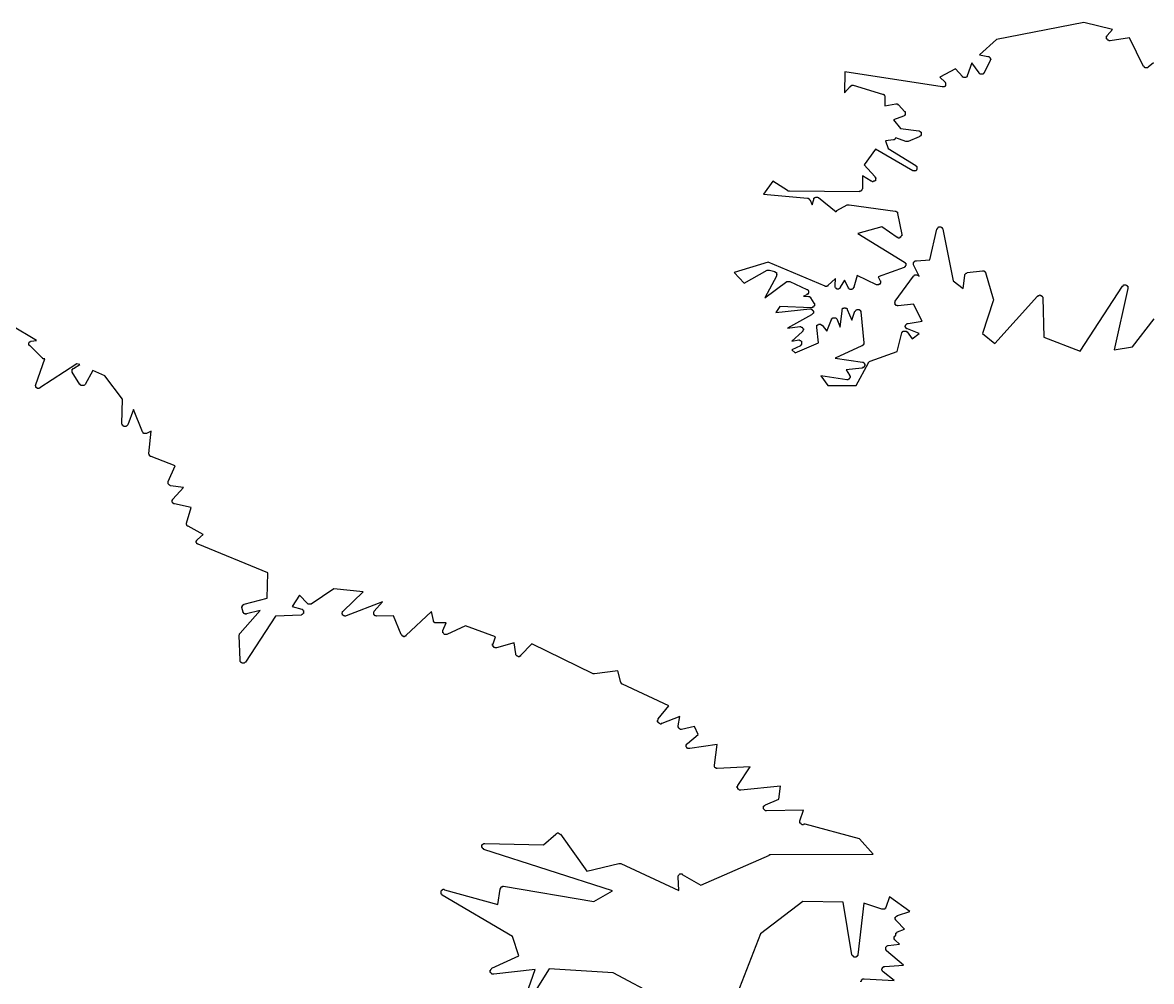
# Model space of a CAD drawing. Header units: metres. Extents: x 12 to 388, y 12 to 220.
# Drawn here: x 162.3 to 181.58, y 35.01 to 51.38 of the extents above; entities that cross this region are included whole.
import ezdxf

# ---------------------------------------------------------------- set-up
doc = ezdxf.new("R2010")
doc.units = ezdxf.units.M

msp = doc.modelspace()

# ---------------------------------------------------------------- linework, layer by layer
for points in [[(181.62, 50.69), (181.53, 50.62), (181.52, 50.61), (181.51, 50.61), (181.5, 50.61), (181.49, 50.61), (181.48, 50.61), (181.47, 50.61), (181.47, 50.62), (181.46, 50.62), (181.46, 50.63), (181.45, 50.63), (181.21, 51.12), (180.88, 51.07), (180.87, 51.07), (180.86, 51.07), (180.85, 51.08), (180.84, 51.08), (180.83, 51.09), (180.83, 51.1), (180.82, 51.1), (180.82, 51.11), (180.82, 51.12), (180.82, 51.13), (180.82, 51.14), (180.82, 51.15), (180.83, 51.15), (180.83, 51.16), (180.92, 51.26), (180.43, 51.38), (178.94, 51.09), (178.65, 50.83), (178.79, 50.8), (178.8, 50.8), (178.81, 50.8), (178.82, 50.79), (178.83, 50.78), (178.83, 50.77), (178.83, 50.76), (178.84, 50.76), (178.84, 50.75), (178.83, 50.74), (178.83, 50.73), (178.73, 50.52), (178.72, 50.52), (178.72, 50.51), (178.71, 50.51), (178.71, 50.5), (178.7, 50.5), (178.69, 50.5), (178.68, 50.5), (178.67, 50.5), (178.66, 50.5), (178.65, 50.51), (178.64, 50.51), (178.64, 50.52), (178.52, 50.69), (178.44, 50.47), (178.44, 50.46), (178.43, 50.46), (178.43, 50.45), (178.42, 50.45), (178.41, 50.44), (178.4, 50.44), (178.39, 50.44), (178.38, 50.44), (178.37, 50.45), (178.36, 50.45), (178.36, 50.46), (178.24, 50.59), (177.97, 50.45), (178.06, 50.36), (178.06, 50.35), (178.07, 50.35), (178.07, 50.34), (178.07, 50.33), (178.07, 50.32), (178.07, 50.31), (178.07, 50.3), (178.06, 50.3), (178.06, 50.29), (178.05, 50.29), (178.05, 50.28), (178.04, 50.28), (178.03, 50.28), (178.02, 50.28), (178.01, 50.28), (176.35, 50.54), (176.34, 50.18), (176.44, 50.29), (176.45, 50.29), (176.45, 50.3), (176.46, 50.3), (176.46, 50.31), (176.47, 50.31), (176.48, 50.31), (176.49, 50.31), (176.99, 50.16), (177, 50.16), (177.01, 50.15), (177.02, 50.15), (177.02, 50.14), (177.03, 50.13), (177.03, 50.12), (177.03, 50.11), (177.03, 49.96), (177.22, 49.99), (177.23, 49.99), (177.24, 49.99), (177.25, 49.99), (177.25, 49.98), (177.26, 49.98), (177.27, 49.97), (177.37, 49.86), (177.38, 49.86), (177.38, 49.85), (177.38, 49.84), (177.38, 49.83), (177.38, 49.82), (177.38, 49.81), (177.38, 49.8), (177.37, 49.8), (177.37, 49.79), (177.36, 49.79), (177.35, 49.78), (177.18, 49.72), (177.3, 49.57), (177.61, 49.53), (177.62, 49.53), (177.63, 49.52), (177.64, 49.52), (177.64, 49.51), (177.65, 49.51), (177.65, 49.5), (177.65, 49.49), (177.65, 49.48), (177.65, 49.47), (177.65, 49.46), (177.65, 49.45), (177.64, 49.45), (177.64, 49.44), (177.63, 49.44), (177.62, 49.43), (177.43, 49.35), (177.42, 49.35), (177.41, 49.35), (177.4, 49.35), (177.39, 49.35), (177.22, 49.41), (177.21, 49.4), (177.21, 49.39), (177.2, 49.39), (177.19, 49.38), (177.18, 49.38), (177.04, 49.36), (177.09, 49.23), (177.56, 48.94), (177.56, 48.93), (177.57, 48.93), (177.57, 48.92), (177.58, 48.92), (177.58, 48.91), (177.58, 48.9), (177.58, 48.89), (177.58, 48.88), (177.58, 48.87), (177.57, 48.87), (177.57, 48.86), (177.56, 48.85), (177.55, 48.85), (177.54, 48.85), (177.53, 48.84), (177.53, 48.85), (177.52, 48.85), (177.51, 48.85), (176.87, 49.22), (176.68, 48.95), (176.86, 48.75), (176.86, 48.74), (176.87, 48.74), (176.87, 48.73), (176.87, 48.72), (176.88, 48.72), (176.88, 48.71), (176.87, 48.71), (176.87, 48.7), (176.87, 48.69), (176.87, 48.68), (176.86, 48.68), (176.86, 48.67), (176.85, 48.67), (176.84, 48.67), (176.83, 48.66), (176.82, 48.66), (176.81, 48.67), (176.8, 48.67), (176.65, 48.76), (176.65, 48.54), (176.64, 48.53), (176.64, 48.52), (176.63, 48.51), (176.62, 48.5), (176.61, 48.5), (176.6, 48.5), (176.6, 48.49), (175.4, 48.5), (175.39, 48.5), (175.38, 48.5), (175.37, 48.51), (175.12, 48.67), (174.96, 48.45), (175.71, 48.38), (175.72, 48.38), (175.73, 48.38), (175.73, 48.37), (175.74, 48.37), (175.74, 48.36), (175.75, 48.36), (175.79, 48.27), (175.82, 48.36), (175.82, 48.37), (175.82, 48.38), (175.83, 48.38), (175.83, 48.39), (175.84, 48.39), (175.85, 48.4), (175.86, 48.4), (175.87, 48.4), (175.88, 48.4), (175.89, 48.39), (175.9, 48.39), (176.2, 48.15), (176.2, 48.16), (176.21, 48.16), (176.21, 48.17), (176.39, 48.27), (176.4, 48.27), (176.41, 48.27), (176.42, 48.27), (177.21, 48.16), (177.22, 48.16), (177.23, 48.15), (177.24, 48.15), (177.24, 48.14), (177.25, 48.14), (177.25, 48.13), (177.25, 48.12), (177.32, 47.76), (177.32, 47.76), (177.32, 47.75), (177.32, 47.74), (177.31, 47.74), (177.31, 47.73), (177.3, 47.72), (177.3, 47.71), (177.29, 47.71), (177.28, 47.71), (177.28, 47.7), (177.27, 47.7), (177.26, 47.7), (177.26, 47.71), (177.25, 47.71), (177.24, 47.71), (176.98, 47.89), (176.57, 47.78), (177.37, 47.29), (177.37, 47.28), (177.38, 47.28), (177.38, 47.27), (177.39, 47.27), (177.39, 47.26), (177.39, 47.25), (177.39, 47.24), (177.39, 47.23), (177.38, 47.22), (177.38, 47.21), (177.37, 47.21), (177.37, 47.2), (177.36, 47.2), (176.92, 47.04), (176.95, 46.97), (176.96, 46.97), (176.96, 46.96), (176.96, 46.95), (176.96, 46.94), (176.96, 46.93), (176.95, 46.93), (176.95, 46.92), (176.95, 46.91), (176.94, 46.91), (176.93, 46.91), (176.93, 46.9), (176.92, 46.9), (176.91, 46.9), (176.9, 46.9), (176.89, 46.9), (176.56, 47.06), (176.5, 46.86), (176.5, 46.85), (176.49, 46.85), (176.49, 46.84), (176.48, 46.83), (176.47, 46.83), (176.46, 46.82), (176.45, 46.82), (176.44, 46.82), (176.43, 46.83), (176.42, 46.83), (176.42, 46.84), (176.41, 46.84), (176.41, 46.85), (176.34, 46.98), (176.27, 46.86), (176.27, 46.85), (176.26, 46.85), (176.26, 46.84), (176.25, 46.84), (176.24, 46.83), (176.23, 46.83), (176.22, 46.83), (176.21, 46.83), (176.21, 46.84), (176.2, 46.84), (176.19, 46.85), (176.18, 46.86), (176.18, 46.87), (176.18, 46.88), (176.18, 46.89), (176.19, 47.01), (176.06, 46.89), (176.06, 46.88), (176.05, 46.88), (176.04, 46.88), (176.04, 46.87), (176.03, 46.87), (176.02, 46.87), (176.01, 46.87), (176.01, 46.88), (175.04, 47.29), (174.46, 47.11), (174.63, 46.93), (175.02, 47.15), (175.03, 47.15), (175.04, 47.15), (175.05, 47.15), (175.06, 47.15), (175.15, 47.13), (175.15, 47.12), (175.16, 47.12), (175.17, 47.12), (175.17, 47.11), (175.18, 47.11), (175.18, 47.1), (175.18, 47.09), (175.18, 47.08), (175.19, 47.08), (175.18, 47.07), (175.18, 47.06), (175.18, 47.05), (174.98, 46.68), (175.36, 46.96), (175.37, 46.96), (175.38, 46.96), (175.39, 46.96), (175.4, 46.96), (175.41, 46.96), (175.7, 46.82), (175.71, 46.82), (175.72, 46.81), (175.72, 46.8), (175.73, 46.8), (175.73, 46.79), (175.73, 46.78), (175.73, 46.77), (175.73, 46.76), (175.72, 46.76), (175.72, 46.75), (175.72, 46.74), (175.71, 46.74), (175.7, 46.74), (175.7, 46.73), (175.64, 46.71), (175.73, 46.7), (175.74, 46.7), (175.75, 46.7), (175.75, 46.69), (175.76, 46.69), (175.76, 46.68), (175.82, 46.59), (175.83, 46.58), (175.83, 46.57), (175.83, 46.56), (175.83, 46.55), (175.83, 46.54), (175.82, 46.54), (175.82, 46.53), (175.81, 46.53), (175.81, 46.52), (175.8, 46.52), (175.79, 46.52), (175.79, 46.51), (175.78, 46.51), (175.24, 46.53), (175.17, 46.43), (175.75, 46.49), (175.76, 46.49), (175.77, 46.49), (175.78, 46.48), (175.79, 46.48), (175.79, 46.47), (175.8, 46.47), (175.8, 46.46), (175.81, 46.45), (175.81, 46.44), (175.81, 46.43), (175.81, 46.42), (175.8, 46.41), (175.79, 46.4), (175.78, 46.39), (175.37, 46.16), (175.58, 46.19), (175.59, 46.19), (175.6, 46.18), (175.61, 46.18), (175.62, 46.18), (175.62, 46.17), (175.63, 46.16), (175.63, 46.15), (175.64, 46.15), (175.64, 46.14), (175.64, 46.13), (175.63, 46.12), (175.63, 46.11), (175.62, 46.1), (175.44, 45.94), (175.56, 45.96), (175.57, 45.96), (175.58, 45.95), (175.59, 45.95), (175.6, 45.94), (175.61, 45.94), (175.61, 45.93), (175.61, 45.92), (175.61, 45.91), (175.61, 45.9), (175.61, 45.89), (175.61, 45.88), (175.6, 45.88), (175.6, 45.87), (175.59, 45.87), (175.59, 45.86), (175.44, 45.79), (175.5, 45.74), (175.9, 45.91), (175.87, 46.17), (175.87, 46.18), (175.87, 46.19), (175.87, 46.2), (175.87, 46.21), (175.88, 46.21), (175.88, 46.22), (175.89, 46.22), (175.9, 46.23), (175.91, 46.23), (175.92, 46.23), (175.93, 46.23), (175.94, 46.23), (175.94, 46.22), (175.95, 46.22), (175.95, 46.21), (175.96, 46.21), (176.04, 46.11), (176.12, 46.31), (176.12, 46.32), (176.13, 46.32), (176.13, 46.33), (176.14, 46.33), (176.14, 46.34), (176.15, 46.34), (176.16, 46.34), (176.17, 46.34), (176.18, 46.34), (176.19, 46.34), (176.2, 46.33), (176.21, 46.32), (176.27, 46.18), (176.3, 46.46), (176.3, 46.47), (176.3, 46.48), (176.31, 46.49), (176.31, 46.5), (176.32, 46.5), (176.33, 46.5), (176.33, 46.51), (176.34, 46.51), (176.35, 46.51), (176.36, 46.51), (176.36, 46.5), (176.37, 46.5), (176.38, 46.5), (176.38, 46.49), (176.39, 46.49), (176.39, 46.48), (176.47, 46.3), (176.52, 46.45), (176.53, 46.45), (176.53, 46.46), (176.54, 46.47), (176.55, 46.48), (176.56, 46.48), (176.57, 46.48), (176.58, 46.48), (176.59, 46.48), (176.6, 46.48), (176.6, 46.47), (176.61, 46.47), (176.61, 46.46), (176.62, 46.46), (176.62, 46.45), (176.62, 46.44), (176.67, 45.91), (176.67, 45.9), (176.67, 45.89), (176.67, 45.88), (176.66, 45.88), (176.66, 45.87), (176.65, 45.87), (176.65, 45.86), (176.64, 45.86), (176.18, 45.65), (176.65, 45.58), (176.66, 45.58), (176.67, 45.57), (176.68, 45.57), (176.68, 45.56), (176.68, 45.55), (176.69, 45.55), (176.69, 45.54), (176.69, 45.53), (176.69, 45.52), (176.68, 45.51), (176.68, 45.5), (176.67, 45.5), (176.67, 45.49), (176.66, 45.49), (176.65, 45.49), (176.65, 45.48), (176.64, 45.48), (176.37, 45.45), (176.43, 45.36), (176.43, 45.35), (176.44, 45.35), (176.44, 45.34), (176.44, 45.33), (176.44, 45.32), (176.43, 45.31), (176.43, 45.3), (176.42, 45.3), (176.42, 45.29), (176.41, 45.29), (176.4, 45.28), (176.39, 45.28), (176.38, 45.28), (175.94, 45.35), (176.06, 45.18), (176.54, 45.18), (176.75, 45.57), (176.75, 45.58), (176.76, 45.58), (176.77, 45.59), (176.78, 45.6), (177.24, 45.76), (177.32, 46.08), (177.32, 46.09), (177.33, 46.09), (177.33, 46.1), (177.34, 46.1), (177.34, 46.11), (177.35, 46.11), (177.36, 46.11), (177.37, 46.11), (177.38, 46.11), (177.39, 46.11), (177.4, 46.11), (177.4, 46.1), (177.41, 46.1), (177.5, 45.98), (177.62, 46.07), (177.42, 46.15), (177.41, 46.15), (177.4, 46.15), (177.4, 46.16), (177.39, 46.16), (177.39, 46.17), (177.39, 46.18), (177.38, 46.18), (177.38, 46.19), (177.38, 46.2), (177.39, 46.21), (177.39, 46.22), (177.4, 46.23), (177.41, 46.24), (177.42, 46.24), (177.43, 46.24), (177.67, 46.28), (177.52, 46.57), (177.26, 46.54), (177.25, 46.54), (177.24, 46.54), (177.24, 46.55), (177.23, 46.55), (177.22, 46.55), (177.22, 46.56), (177.21, 46.56), (177.21, 46.57), (177.21, 46.58), (177.2, 46.59), (177.2, 46.6), (177.21, 46.6), (177.21, 46.61), (177.21, 46.62), (177.52, 47.05), (177.53, 47.06), (177.54, 47.06), (177.54, 47.07), (177.55, 47.07), (177.56, 47.07), (177.57, 47.07), (177.58, 47.07), (177.62, 47.05), (177.52, 47.24), (177.52, 47.25), (177.52, 47.26), (177.52, 47.27), (177.52, 47.28), (177.53, 47.29), (177.53, 47.3), (177.54, 47.3), (177.55, 47.31), (177.56, 47.31), (177.57, 47.31), (177.8, 47.33), (177.92, 47.85), (177.93, 47.86), (177.93, 47.87), (177.94, 47.88), (177.95, 47.88), (177.95, 47.89), (177.96, 47.89), (177.97, 47.89), (177.98, 47.89), (177.99, 47.89), (178, 47.88), (178.01, 47.88), (178.01, 47.87), (178.02, 47.86), (178.02, 47.85), (178.2, 46.97), (178.37, 46.84), (178.4, 47.06), (178.4, 47.07), (178.4, 47.08), (178.41, 47.09), (178.42, 47.1), (178.43, 47.1), (178.44, 47.11), (178.7, 47.14), (178.71, 47.14), (178.72, 47.14), (178.73, 47.14), (178.73, 47.13), (178.74, 47.13), (178.75, 47.12), (178.75, 47.11), (178.88, 46.66), (178.89, 46.65), (178.89, 46.64), (178.88, 46.63), (178.7, 46.07), (178.91, 45.9), (179.64, 46.71), (179.65, 46.71), (179.65, 46.72), (179.66, 46.72), (179.67, 46.72), (179.68, 46.73), (179.69, 46.72), (179.7, 46.72), (179.71, 46.72), (179.71, 46.71), (179.72, 46.71), (179.72, 46.7), (179.73, 46.69), (179.73, 46.68), (179.75, 46.01), (180.37, 45.77), (181.09, 46.88), (181.1, 46.88), (181.1, 46.89), (181.11, 46.89), (181.11, 46.9), (181.12, 46.9), (181.13, 46.9), (181.14, 46.9), (181.15, 46.9), (181.16, 46.89), (181.17, 46.89), (181.17, 46.88), (181.18, 46.88), (181.18, 46.87), (181.18, 46.86), (181.18, 46.85), (181.18, 46.84), (180.95, 45.79), (181.26, 45.84), (181.63, 46.32)], [(170.91, 34.79), (171.06, 35.21), (170.35, 35.13), (170.34, 35.13), (170.33, 35.13), (170.32, 35.13), (170.32, 35.14), (170.31, 35.14), (170.3, 35.15), (170.3, 35.16), (170.29, 35.16), (170.29, 35.17), (170.29, 35.18), (170.29, 35.19), (170.29, 35.2), (170.3, 35.2), (170.3, 35.21), (170.31, 35.22), (170.32, 35.23), (170.78, 35.44), (170.67, 35.77), (169.47, 36.48), (169.47, 36.49), (169.46, 36.49), (169.46, 36.5), (169.45, 36.5), (169.45, 36.51), (169.45, 36.52), (169.45, 36.53), (169.45, 36.54), (169.45, 36.55), (169.46, 36.56), (169.47, 36.57), (169.48, 36.57), (169.48, 36.58), (169.49, 36.58), (169.5, 36.58), (169.51, 36.57), (170.42, 36.32), (170.46, 36.58), (170.46, 36.59), (170.47, 36.59), (170.47, 36.6), (170.47, 36.61), (170.48, 36.61), (170.48, 36.62), (170.49, 36.62), (170.5, 36.62), (170.5, 36.63), (170.51, 36.63), (170.52, 36.63), (172.06, 36.37), (172.38, 36.55), (170.18, 37.26), (170.18, 37.27), (170.17, 37.27), (170.16, 37.28), (170.16, 37.29), (170.15, 37.29), (170.15, 37.3), (170.15, 37.31), (170.15, 37.32), (170.15, 37.33), (170.15, 37.34), (170.16, 37.34), (170.16, 37.35), (170.17, 37.35), (170.18, 37.36), (170.19, 37.36), (170.2, 37.36), (171.2, 37.34), (171.41, 37.52), (171.42, 37.53), (171.43, 37.53), (171.44, 37.54), (171.45, 37.54), (171.46, 37.53), (171.47, 37.53), (171.48, 37.52), (171.49, 37.52), (171.94, 36.89), (172.49, 37.02), (172.5, 37.02), (172.51, 37.02), (172.52, 37.02), (173.51, 36.56), (173.5, 36.79), (173.5, 36.8), (173.5, 36.81), (173.51, 36.82), (173.52, 36.83), (173.53, 36.84), (173.54, 36.84), (173.55, 36.84), (173.56, 36.84), (173.57, 36.84), (173.57, 36.83), (173.89, 36.65), (175.06, 37.16), (175.06, 37.17), (175.07, 37.17), (175.08, 37.17), (176.83, 37.18), (176.6, 37.44), (175.67, 37.69), (175.66, 37.69), (175.65, 37.69), (175.64, 37.68), (175.63, 37.68), (175.62, 37.68), (175.61, 37.69), (175.6, 37.69), (175.6, 37.7), (175.59, 37.7), (175.59, 37.71), (175.58, 37.71), (175.58, 37.72), (175.58, 37.73), (175.58, 37.74), (175.58, 37.75), (175.64, 37.93), (175.01, 37.92), (175, 37.92), (174.99, 37.92), (174.98, 37.93), (174.97, 37.94), (174.96, 37.95), (174.96, 37.96), (174.96, 37.97), (174.96, 37.98), (174.96, 37.99), (174.96, 38), (174.97, 38), (174.97, 38.01), (174.98, 38.01), (174.99, 38.02), (175.22, 38.12), (175.25, 38.34), (174.57, 38.27), (174.56, 38.27), (174.55, 38.27), (174.54, 38.28), (174.53, 38.28), (174.53, 38.29), (174.52, 38.29), (174.52, 38.3), (174.52, 38.31), (174.51, 38.31), (174.51, 38.32), (174.51, 38.33), (174.51, 38.34), (174.52, 38.34), (174.52, 38.35), (174.73, 38.67), (174.17, 38.64), (174.16, 38.64), (174.15, 38.64), (174.15, 38.65), (174.14, 38.65), (174.13, 38.66), (174.12, 38.67), (174.12, 38.68), (174.12, 38.69), (174.12, 38.7), (174.17, 39.05), (173.7, 38.98), (173.69, 38.98), (173.68, 38.98), (173.67, 38.98), (173.66, 38.98), (173.66, 38.99), (173.65, 38.99), (173.65, 39), (173.64, 39.01), (173.64, 39.02), (173.64, 39.03), (173.64, 39.04), (173.64, 39.05), (173.65, 39.05), (173.65, 39.06), (173.66, 39.07), (173.84, 39.22), (173.78, 39.36), (173.56, 39.31), (173.55, 39.31), (173.54, 39.31), (173.53, 39.32), (173.52, 39.32), (173.51, 39.33), (173.51, 39.34), (173.5, 39.34), (173.5, 39.35), (173.5, 39.36), (173.5, 39.37), (173.53, 39.53), (173.22, 39.41), (173.21, 39.41), (173.21, 39.4), (173.2, 39.4), (173.19, 39.41), (173.18, 39.41), (173.17, 39.42), (173.16, 39.42), (173.16, 39.43), (173.16, 39.44), (173.15, 39.44), (173.15, 39.45), (173.15, 39.46), (173.16, 39.47), (173.16, 39.48), (173.16, 39.49), (173.34, 39.71), (172.55, 40.08), (172.54, 40.08), (172.54, 40.09), (172.53, 40.09), (172.53, 40.1), (172.53, 40.11), (172.52, 40.11), (172.47, 40.31), (172.07, 40.26), (172.06, 40.26), (172.05, 40.26), (171, 40.77), (170.81, 40.57), (170.81, 40.56), (170.8, 40.56), (170.79, 40.56), (170.79, 40.55), (170.78, 40.55), (170.77, 40.55), (170.76, 40.56), (170.75, 40.56), (170.74, 40.57), (170.73, 40.58), (170.73, 40.59), (170.73, 40.6), (170.7, 40.79), (170.4, 40.7), (170.39, 40.7), (170.38, 40.7), (170.37, 40.7), (170.37, 40.71), (170.36, 40.71), (170.35, 40.71), (170.35, 40.72), (170.34, 40.72), (170.34, 40.73), (170.34, 40.74), (170.33, 40.74), (170.33, 40.75), (170.33, 40.76), (170.33, 40.77), (170.34, 40.77), (170.38, 40.89), (169.87, 41.08), (169.55, 40.93), (169.54, 40.93), (169.53, 40.93), (169.52, 40.93), (169.51, 40.93), (169.5, 40.94), (169.49, 40.95), (169.49, 40.96), (169.48, 40.96), (169.48, 40.97), (169.48, 40.98), (169.48, 40.99), (169.48, 41), (169.54, 41.13), (169.37, 41.13), (169.36, 41.13), (169.35, 41.13), (169.34, 41.13), (169.34, 41.14), (169.33, 41.14), (169.33, 41.15), (169.32, 41.15), (169.32, 41.16), (169.32, 41.17), (169.29, 41.32), (168.85, 40.91), (168.85, 40.9), (168.84, 40.9), (168.83, 40.9), (168.82, 40.89), (168.81, 40.89), (168.81, 40.9), (168.8, 40.9), (168.79, 40.9), (168.79, 40.91), (168.78, 40.91), (168.78, 40.92), (168.77, 40.93), (168.64, 41.25), (168.35, 41.24), (168.34, 41.24), (168.34, 41.25), (168.33, 41.25), (168.32, 41.25), (168.32, 41.26), (168.31, 41.26), (168.31, 41.27), (168.3, 41.27), (168.3, 41.28), (168.3, 41.29), (168.3, 41.3), (168.3, 41.31), (168.31, 41.32), (168.31, 41.33), (168.45, 41.49), (167.83, 41.25), (167.82, 41.24), (167.81, 41.24), (167.8, 41.24), (167.8, 41.25), (167.79, 41.25), (167.78, 41.26), (167.77, 41.26), (167.77, 41.27), (167.77, 41.28), (167.76, 41.28), (167.76, 41.29), (167.76, 41.3), (167.77, 41.31), (167.77, 41.32), (167.78, 41.33), (168.12, 41.66), (167.62, 41.71), (167.23, 41.45), (167.22, 41.45), (167.21, 41.45), (167.2, 41.45), (167.19, 41.45), (167.18, 41.45), (167.17, 41.46), (167.03, 41.6), (166.91, 41.41), (167.07, 41.36), (167.08, 41.36), (167.09, 41.35), (167.09, 41.34), (167.1, 41.34), (167.1, 41.33), (167.1, 41.32), (167.1, 41.31), (167.1, 41.3), (167.1, 41.29), (167.09, 41.29), (167.09, 41.28), (167.08, 41.27), (167.07, 41.27), (167.06, 41.26), (166.62, 41.24), (166.11, 40.46), (166.1, 40.45), (166.09, 40.44), (166.08, 40.44), (166.07, 40.44), (166.06, 40.44), (166.05, 40.44), (166.04, 40.45), (166.03, 40.45), (166.03, 40.46), (166.02, 40.47), (166.02, 40.48), (166.02, 40.49), (166, 40.91), (166, 40.92), (166.01, 40.93), (166.01, 40.94), (166.02, 40.95), (166.36, 41.34), (166.13, 41.28), (166.12, 41.27), (166.11, 41.28), (166.1, 41.28), (166.09, 41.28), (166.09, 41.29), (166.08, 41.29), (166.08, 41.3), (166.07, 41.3), (166.07, 41.31), (166.05, 41.39), (166.05, 41.4), (166.05, 41.41), (166.06, 41.41), (166.06, 41.42), (166.06, 41.43), (166.07, 41.43), (166.07, 41.44), (166.08, 41.44), (166.09, 41.44), (166.09, 41.45), (166.48, 41.55), (166.49, 41.98), (165.3, 42.47), (165.29, 42.47), (165.29, 42.48), (165.28, 42.48), (165.28, 42.49), (165.27, 42.5), (165.27, 42.51), (165.27, 42.52), (165.27, 42.53), (165.28, 42.53), (165.28, 42.54), (165.29, 42.55), (165.39, 42.64), (165.13, 42.78), (165.12, 42.78), (165.11, 42.79), (165.11, 42.8), (165.1, 42.81), (165.1, 42.82), (165.1, 42.83), (165.18, 43.1), (164.9, 43.16), (164.89, 43.16), (164.88, 43.16), (164.88, 43.17), (164.87, 43.17), (164.87, 43.18), (164.86, 43.19), (164.86, 43.2), (164.86, 43.21), (164.86, 43.22), (164.86, 43.23), (164.87, 43.23), (164.87, 43.24), (165.05, 43.44), (164.83, 43.47), (164.82, 43.48), (164.81, 43.48), (164.8, 43.49), (164.79, 43.5), (164.79, 43.51), (164.79, 43.52), (164.79, 43.53), (164.79, 43.54), (164.91, 43.81), (164.5, 43.97), (164.49, 43.97), (164.48, 43.97), (164.48, 43.98), (164.47, 43.98), (164.47, 43.99), (164.47, 44), (164.46, 44.01), (164.46, 44.02), (164.5, 44.4), (164.42, 44.36), (164.41, 44.36), (164.4, 44.36), (164.39, 44.36), (164.38, 44.36), (164.37, 44.36), (164.37, 44.37), (164.36, 44.37), (164.36, 44.38), (164.35, 44.39), (164.2, 44.77), (164.1, 44.51), (164.09, 44.5), (164.08, 44.49), (164.07, 44.49), (164.07, 44.48), (164.06, 44.48), (164.05, 44.48), (164.04, 44.48), (164.03, 44.49), (164.02, 44.49), (164.02, 44.5), (164.01, 44.5), (164.01, 44.51), (164, 44.52), (164, 44.53), (164.01, 44.95), (163.71, 45.35), (163.5, 45.44), (163.37, 45.2), (163.36, 45.19), (163.35, 45.18), (163.34, 45.18), (163.33, 45.18), (163.32, 45.18), (163.31, 45.18), (163.3, 45.18), (163.3, 45.19), (163.29, 45.19), (163.29, 45.2), (163.28, 45.2), (163.15, 45.41), (163.15, 45.42), (163.15, 45.43), (163.15, 45.44), (163.15, 45.45), (163.15, 45.46), (163.16, 45.46), (163.16, 45.47), (163.17, 45.47), (163.28, 45.54), (163.23, 45.55), (162.6, 45.14), (162.59, 45.13), (162.58, 45.13), (162.57, 45.13), (162.56, 45.13), (162.55, 45.13), (162.55, 45.14), (162.54, 45.14), (162.54, 45.15), (162.53, 45.15), (162.53, 45.16), (162.53, 45.17), (162.52, 45.18), (162.53, 45.19), (162.53, 45.2), (162.68, 45.64), (162.67, 45.64), (162.66, 45.64), (162.65, 45.64), (162.65, 45.65), (162.64, 45.65), (162.63, 45.66), (162.43, 45.86), (162.42, 45.86), (162.42, 45.87), (162.41, 45.87), (162.41, 45.88), (162.41, 45.89), (162.41, 45.9), (162.41, 45.91), (162.42, 45.92), (162.42, 45.93), (162.43, 45.93), (162.44, 45.94), (162.45, 45.94), (162.54, 45.95), (162.1, 46.21)], [(176.62, 35), (176.62, 35.01), (176.63, 35.01), (176.63, 35.02), (176.63, 35.03), (176.64, 35.03), (176.64, 35.04), (176.65, 35.04), (176.65, 35.05), (176.66, 35.05), (176.67, 35.05), (176.68, 35.05), (177.19, 35.02), (177, 35.17), (176.99, 35.18), (176.99, 35.19), (176.98, 35.2), (176.98, 35.21), (176.98, 35.22), (176.99, 35.23), (176.99, 35.24), (177, 35.25), (177.01, 35.25), (177.01, 35.26), (177.02, 35.26), (177.03, 35.26), (177.35, 35.28), (177.06, 35.53), (177.06, 35.54), (177.05, 35.54), (177.05, 35.55), (177.05, 35.56), (177.05, 35.57), (177.05, 35.58), (177.05, 35.59), (177.06, 35.6), (177.07, 35.61), (177.08, 35.62), (177.09, 35.62), (177.28, 35.64), (177.21, 35.71), (177.2, 35.71), (177.2, 35.72), (177.19, 35.72), (177.19, 35.73), (177.19, 35.74), (177.19, 35.75), (177.19, 35.76), (177.19, 35.77), (177.2, 35.77), (177.2, 35.78), (177.21, 35.78), (177.21, 35.79), (177.22, 35.79), (177.22, 35.8), (177.22, 35.81), (177.22, 35.82), (177.22, 35.83), (177.23, 35.83), (177.23, 35.84), (177.24, 35.84), (177.24, 35.85), (177.25, 35.85), (177.37, 35.9), (177.23, 36.04), (177.22, 36.05), (177.22, 36.06), (177.21, 36.06), (177.21, 36.07), (177.21, 36.08), (177.21, 36.09), (177.21, 36.1), (177.22, 36.1), (177.22, 36.11), (177.23, 36.12), (177.24, 36.12), (177.25, 36.13), (177.46, 36.2), (177.11, 36.45), (177.05, 36.27), (177.04, 36.27), (177.04, 36.26), (177.04, 36.25), (177.03, 36.25), (177.03, 36.24), (177.02, 36.24), (177.01, 36.24), (177, 36.24), (176.99, 36.24), (176.98, 36.24), (176.67, 36.34), (176.57, 35.46), (176.57, 35.45), (176.56, 35.44), (176.56, 35.43), (176.55, 35.43), (176.54, 35.43), (176.54, 35.42), (176.53, 35.42), (176.52, 35.42), (176.51, 35.42), (176.5, 35.42), (176.5, 35.43), (176.49, 35.43), (176.49, 35.44), (176.48, 35.44), (176.48, 35.45), (176.47, 35.46), (176.32, 36.36), (175.63, 36.37), (174.91, 35.82), (174.31, 34.28)], [(173.18, 34.73), (172.39, 35.15), (171.3, 35.22), (171, 34.75)]]:
    msp.add_lwpolyline(points)

doc.saveas('drawing.dxf')
